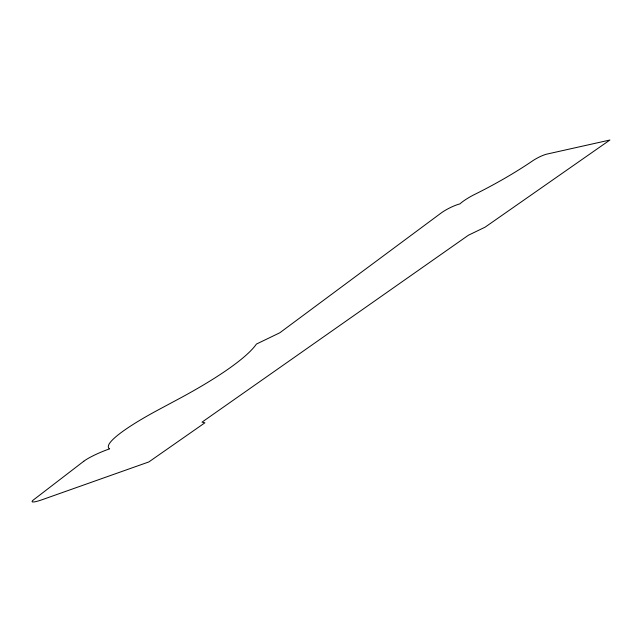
<?xml version="1.0" encoding="UTF-8"?>
<svg xmlns="http://www.w3.org/2000/svg" width="642" height="642" viewBox="0 0 642 642"><rect width="100%" height="100%" fill="white"/><g stroke="black" fill="none" stroke-linecap="round" stroke-linejoin="round"><path stroke-width="0.96" d="M83.781 461.245L33.561 499.829A19.324 2.472 -23.2 0 0 42.773 499.492L148.864 461.927L204.91 422.797L201.997 422.163L468.403 235.237L485.111 227.156L609.9 140.028L547.666 153.928A12.415 2.44 -27.7 0 0 533.245 160.428A118.048 25.52 -27.4 0 1 473.443 195.04A20.777 4.061 -27 0 0 459.929 203.899A14.814 2.913 -26.8 0 0 440.99 213.128L279.8 332.789L256.399 344.088A177.04 31.354 -23.3 0 1 178.685 398.939L158.245 409.893A107.687 15.625 -24.2 0 0 109.621 448.862A20.737 2.913 -23.4 0 0 83.781 461.245"/></g></svg>
